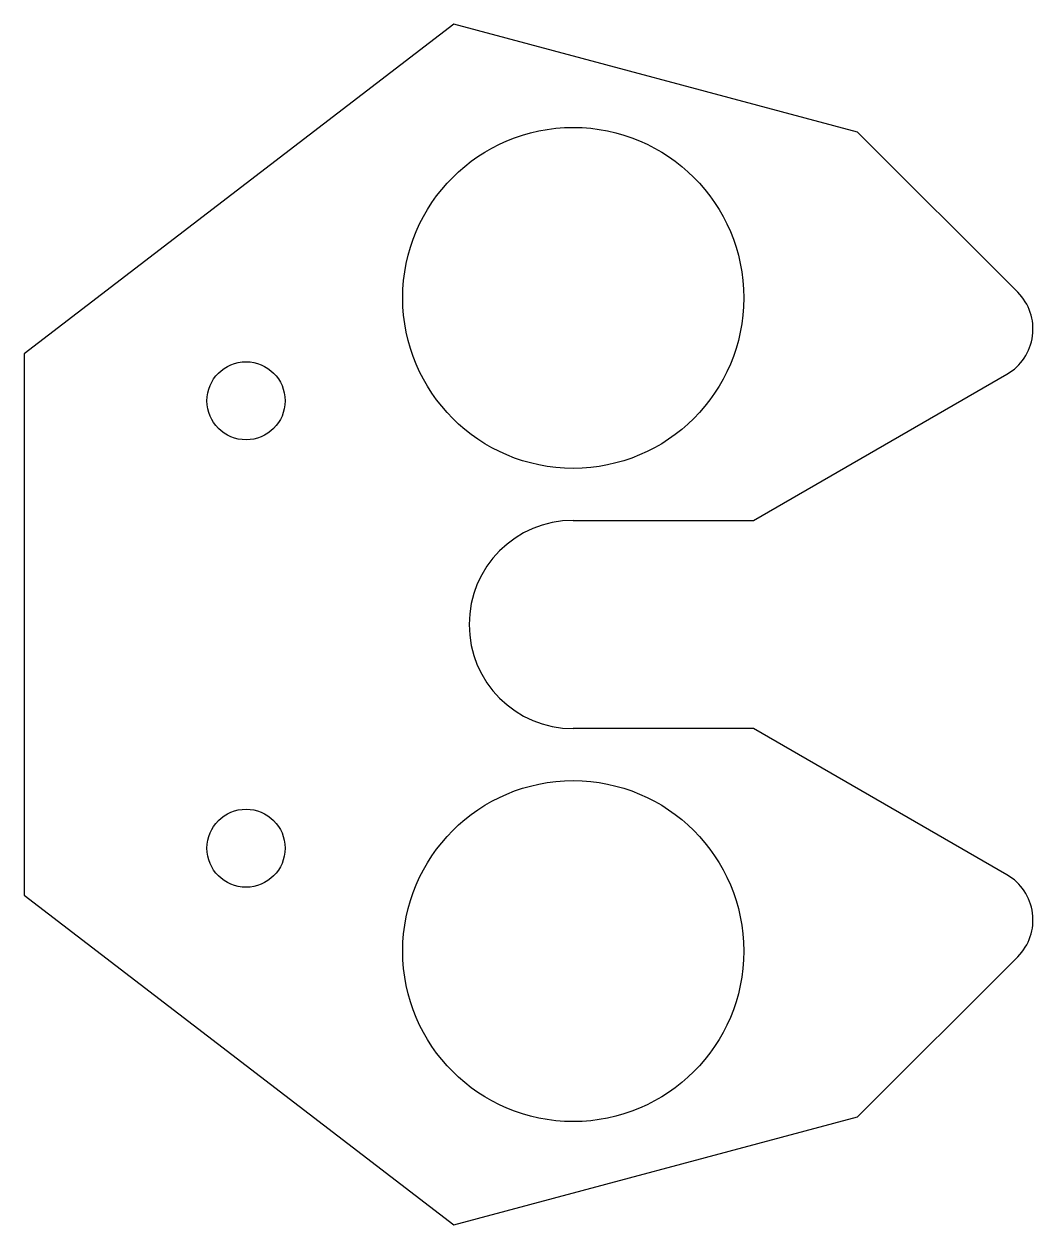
# Model space of a CAD drawing. Header units: millimetres. Extents: x -17 to 21.7, y -23.1 to 23.1.
import ezdxf

# ---------------------------------------------------------------- set-up
doc = ezdxf.new("R2010")
doc.units = ezdxf.units.MM

msp = doc.modelspace()

# ---------------------------------------------------------------- linework, layer by layer
for p, q in [((-0.508, 23.074), (-17.018, 10.405)), ((15.004, 18.918), (-0.508, 23.074)), ((21.157, 12.765), (15.004, 18.918)), ((-17.018, 10.405), (-17.018, -10.405)), ((11.01, 4), (20.743, 9.619)), ((4.082, 4), (11.01, 4)), ((11.01, -4), (4.082, -4)), ((20.743, -9.619), (11.01, -4)), ((-17.018, -10.405), (-0.508, -23.074)), ((15.004, -18.918), (21.157, -12.765)), ((-0.508, -23.074), (15.004, -18.918))]:
    msp.add_line(p, q)
for centre, radius in [((4.082, 12.55), 6.55), ((-8.489, 8.595), 1.5), ((4.082, -12.55), 6.55), ((-8.489, -8.595), 1.5)]:
    msp.add_circle(centre, radius)
for centre, radius, start, end in [((19.743, 11.351), 2, -60, 45), ((4.082, 0), 4, -270, -90), ((19.743, -11.351), 2, -45, 60)]:
    msp.add_arc(centre, radius, start, end)

doc.saveas('drawing.dxf')
